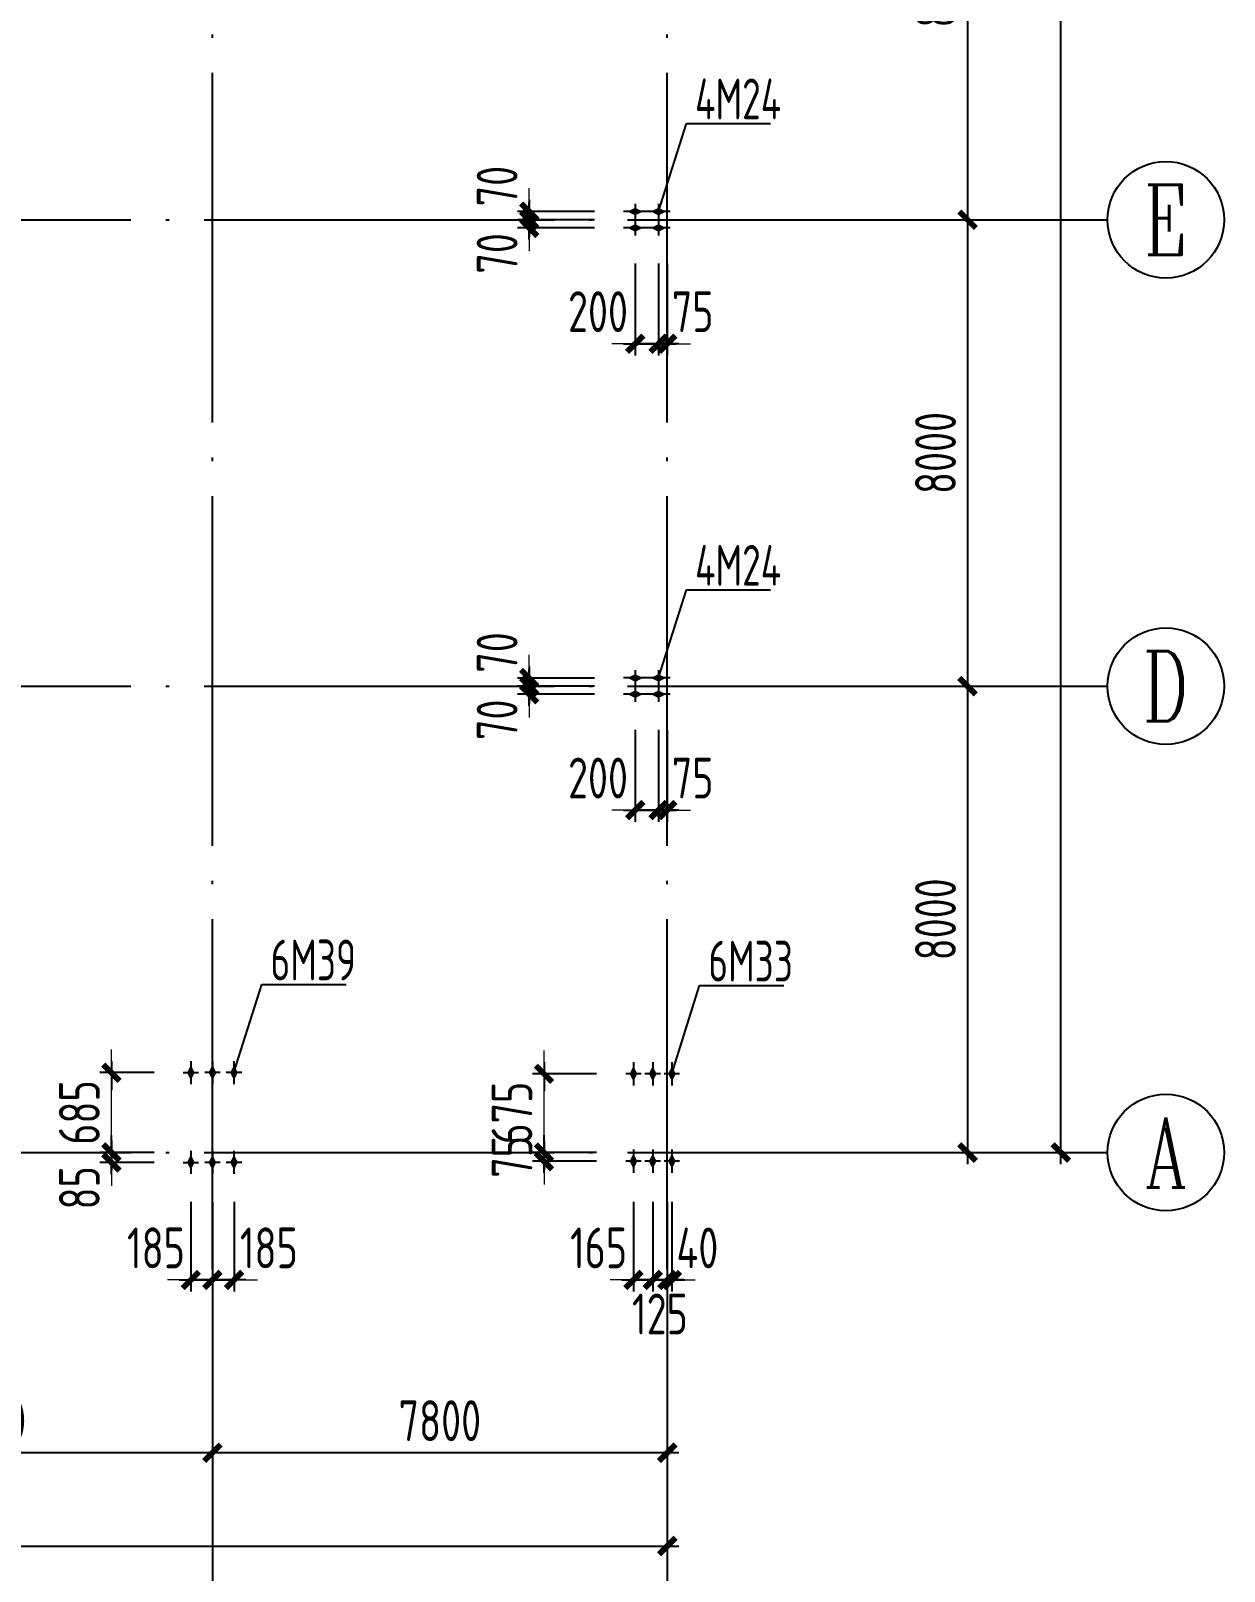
# Model space of a CAD drawing. Extents: x -2746917 to -971774, y -3334247 to -3250358.
# Drawn here: x -2054224 to -2043992, y -3309130 to -3295918 of the extents above; entities that cross this region are included whole.
import ezdxf
from ezdxf.enums import TextEntityAlignment as Align

# ---------------------------------------------------------------- set-up
doc = ezdxf.new("R2010")
doc.units = 0
doc.header["$LTSCALE"] = 1000
doc.header["$MEASUREMENT"] = 0
doc.header["$PDMODE"] = 35
doc.linetypes.add('DOTE', pattern=[2.42, 2, -0.2, 0.02, -0.2])
doc.layers.get('0').update_dxf_attribs({"linetype": 'CONTINUOUS'})
doc.layers.get('Defpoints').update_dxf_attribs({"linetype": 'CONTINUOUS'})
for name, color, linetype in [('AXIS', 253, 'DOTE'), ('COLU', 7, 'CONTINUOUS'), ('DIM', 3, 'CONTINUOUS'), ('NUM', 7, 'CONTINUOUS'), ('TEXT', 7, 'CONTINUOUS'), ('THIN', 7, 'CONTINUOUS')]:
    doc.layers.add(name, color=color, linetype=linetype)
doc.styles.add('TSSD_Axis', font='Complex.shx', dxfattribs={"width": 0.7, "bigfont": 'hztxt.shx'})
doc.styles.add('TSSD_Dimension', font='tssdeng.shx', dxfattribs={"width": 0.75, "bigfont": 'Hztxt.shx'})
doc.styles.add('TSSD_Rein', font='Tssdeng.shx', dxfattribs={"width": 0.75, "bigfont": 'hztxt.shx'})
doc.dimstyles.new('TSSD_100_100', dxfattribs={"dimtxt": 350, "dimasz": 100, "dimexe": 100, "dimexo": 250, "dimgap": 100, "dimtad": 1, "dimdec": 0, "dimzin": 0, "dimdsep": 46, "dimtxsty": 'TSSD_Dimension', "dimblk": '_tsdbk', "dimcen": 0, "dimdle": 100, "dimclrt": 7, "dimadec": 0, "dimazin": 0, "dimtfac": 1, "dimtdec": 0, "dimtix": 1, "dimtmove": 2, "dimatfit": 3, "dimldrblk": '_tsdbk', "dimfxl": 250, "dimtolj": 1, "dimtzin": 0, "dimlwd": 5, "dimarcsym": 0})
doc.dimstyles.new('TSSD_200_100', dxfattribs={"dimtxt": 350, "dimasz": 100, "dimexe": 100, "dimexo": 250, "dimgap": 100, "dimtad": 1, "dimdec": 0, "dimlfac": 2, "dimzin": 0, "dimdsep": 46, "dimtxsty": 'TSSD_Dimension', "dimblk": 'ARCHTICK', "dimcen": 0, "dimdle": 100, "dimclrt": 7, "dimadec": 0, "dimazin": 0, "dimtfac": 1, "dimtdec": 0, "dimtix": 1, "dimtmove": 2, "dimatfit": 3, "dimfxl": 1, "dimtolj": 1, "dimtzin": 0, "dimarcsym": 0})

# ---------------------------------------------------------------- blocks, each defined once
blk = doc.blocks.new('_ArchTick')
at = {"color": 0, "const_width": 0.5}
blk.add_lwpolyline([(-0.71, -0.71), (0.71, 0.71)], dxfattribs=at)
blk = doc.blocks.new('*D1286')
at = {"layer": 'Defpoints', "color": 0, "ltscale": 1.5}
for p in [(-2056567, -3306539), (-2052667, -3306539), (-2056567, -3308114)]:
    blk.add_point(p, dxfattribs=at)
at = {"layer": 'DIM', "color": 0, "lineweight": -2, "ltscale": 1.5}
for p, q in [((-2056567, -3306789), (-2056567, -3308214)), ((-2052667, -3306789), (-2052667, -3308214)), ((-2052567, -3308114), (-2056667, -3308114))]:
    blk.add_line(p, q, dxfattribs=at)
at = {"layer": 'DIM', "color": 0, "lineweight": -2, "ltscale": 1.5, "xscale": 100, "yscale": 100, "zscale": 100, "rotation": 180}
blk.add_blockref('_ArchTick', (-2056567, -3308114), dxfattribs=at)
at = {"layer": 'DIM', "color": 0, "lineweight": -2, "ltscale": 1.5, "xscale": 100, "yscale": 100, "zscale": 100}
blk.add_blockref('_ArchTick', (-2052667, -3308114), dxfattribs=at)
at = {"layer": 'DIM', "color": 7, "ltscale": 1.5, "insert": (-2054617, -3307839), "char_height": 350, "attachment_point": 5, "style": 'TSSD_Dimension'}
blk.add_mtext('\\A1;7800', dxfattribs=at)
blk = doc.blocks.new('*D1303')
at = {"layer": 'Defpoints', "color": 0, "ltscale": 1.5}
for p in [(-2091667, -3306539), (-2048767, -3306539), (-2048767, -3308914)]:
    blk.add_point(p, dxfattribs=at)
at = {"layer": 'DIM', "color": 0, "lineweight": -2, "ltscale": 1.5}
for p, q in [((-2091667, -3306789), (-2091667, -3309014)), ((-2048767, -3306789), (-2048767, -3309014)), ((-2091767, -3308914), (-2048667, -3308914))]:
    blk.add_line(p, q, dxfattribs=at)
at = {"layer": 'DIM', "color": 0, "lineweight": -2, "ltscale": 1.5, "xscale": 100, "yscale": 100, "zscale": 100, "rotation": 180}
blk.add_blockref('_ArchTick', (-2091667, -3308914), dxfattribs=at)
at = {"layer": 'DIM', "color": 0, "lineweight": -2, "ltscale": 1.5, "xscale": 100, "yscale": 100, "zscale": 100}
blk.add_blockref('_ArchTick', (-2048767, -3308914), dxfattribs=at)
at = {"layer": 'DIM', "color": 7, "ltscale": 1.5, "insert": (-2070217, -3308639), "char_height": 350, "attachment_point": 5, "style": 'TSSD_Dimension'}
blk.add_mtext('\\A1;85800', dxfattribs=at)
blk = doc.blocks.new('*D1294')
at = {"layer": 'Defpoints', "color": 0, "ltscale": 1.5}
for p in [(-2047767, -3293539), (-2047767, -3297539), (-2046192, -3297539)]:
    blk.add_point(p, dxfattribs=at)
at = {"layer": 'DIM', "color": 0, "lineweight": -2, "ltscale": 1.5}
for p, q in [((-2046192, -3293439), (-2046192, -3297639)), ((-2047517, -3293539), (-2046092, -3293539)), ((-2047517, -3297539), (-2046092, -3297539))]:
    blk.add_line(p, q, dxfattribs=at)
at = {"layer": 'DIM', "color": 0, "lineweight": -2, "ltscale": 1.5, "xscale": 100, "yscale": 100, "zscale": 100}
for p, rotation in [((-2046192, -3293539), 90), ((-2046192, -3297539), 270)]:
    blk.add_blockref('_ArchTick', p, dxfattribs=dict(at, rotation=rotation))
at = {"layer": 'DIM', "color": 7, "ltscale": 1.5, "insert": (-2046467, -3295539), "char_height": 350, "attachment_point": 5, "rotation": 90, "style": 'TSSD_Dimension'}
blk.add_mtext('\\A1;8000', dxfattribs=at)
blk = doc.blocks.new('*D1295')
at = {"layer": 'Defpoints', "color": 0, "ltscale": 1.5}
for p in [(-2047767, -3297539), (-2047767, -3301539), (-2046192, -3301539)]:
    blk.add_point(p, dxfattribs=at)
at = {"layer": 'DIM', "color": 0, "lineweight": -2, "ltscale": 1.5}
for p, q in [((-2047517, -3297539), (-2046092, -3297539)), ((-2046192, -3297439), (-2046192, -3301639)), ((-2047517, -3301539), (-2046092, -3301539))]:
    blk.add_line(p, q, dxfattribs=at)
at = {"layer": 'DIM', "color": 0, "lineweight": -2, "ltscale": 1.5, "xscale": 100, "yscale": 100, "zscale": 100}
for p, rotation in [((-2046192, -3297539), 90), ((-2046192, -3301539), 270)]:
    blk.add_blockref('_ArchTick', p, dxfattribs=dict(at, rotation=rotation))
at = {"layer": 'DIM', "color": 7, "ltscale": 1.5, "insert": (-2046467, -3299539), "char_height": 350, "attachment_point": 5, "rotation": 90, "style": 'TSSD_Dimension'}
blk.add_mtext('\\A1;8000', dxfattribs=at)
blk = doc.blocks.new('*D1296')
at = {"layer": 'Defpoints', "color": 0, "ltscale": 1.5}
for p in [(-2047767, -3301539), (-2047767, -3305539), (-2046192, -3305539)]:
    blk.add_point(p, dxfattribs=at)
at = {"layer": 'DIM', "color": 0, "lineweight": -2, "ltscale": 1.5}
for p, q in [((-2046192, -3301439), (-2046192, -3305639)), ((-2047517, -3301539), (-2046092, -3301539)), ((-2047517, -3305539), (-2046092, -3305539))]:
    blk.add_line(p, q, dxfattribs=at)
at = {"layer": 'DIM', "color": 0, "lineweight": -2, "ltscale": 1.5, "xscale": 100, "yscale": 100, "zscale": 100}
for p, rotation in [((-2046192, -3301539), 90), ((-2046192, -3305539), 270)]:
    blk.add_blockref('_ArchTick', p, dxfattribs=dict(at, rotation=rotation))
at = {"layer": 'DIM', "color": 7, "ltscale": 1.5, "insert": (-2046467, -3303539), "char_height": 350, "attachment_point": 5, "rotation": 90, "style": 'TSSD_Dimension'}
blk.add_mtext('\\A1;8000', dxfattribs=at)
blk = doc.blocks.new('*D1297')
at = {"layer": 'Defpoints', "color": 0, "ltscale": 1.5}
for p in [(-2047767, -3281539), (-2045392, -3281539), (-2047767, -3305539)]:
    blk.add_point(p, dxfattribs=at)
at = {"layer": 'DIM', "color": 0, "lineweight": -2, "ltscale": 1.5}
for p, q in [((-2045392, -3305639), (-2045392, -3281439)), ((-2047517, -3281539), (-2045292, -3281539)), ((-2047517, -3305539), (-2045292, -3305539))]:
    blk.add_line(p, q, dxfattribs=at)
at = {"layer": 'DIM', "color": 0, "lineweight": -2, "ltscale": 1.5, "xscale": 100, "yscale": 100, "zscale": 100}
for p, rotation in [((-2045392, -3281539), 90), ((-2045392, -3305539), 270)]:
    blk.add_blockref('_ArchTick', p, dxfattribs=dict(at, rotation=rotation))
at = {"layer": 'DIM', "color": 7, "ltscale": 1.5, "insert": (-2045667, -3293539), "char_height": 350, "attachment_point": 5, "rotation": 90, "style": 'TSSD_Dimension'}
blk.add_mtext('\\A1;48000', dxfattribs=at)
blk = doc.blocks.new('*D1298')
at = {"layer": 'Defpoints', "color": 0, "ltscale": 1.5}
for p in [(-2052667, -3306539), (-2048767, -3306539), (-2052667, -3308114)]:
    blk.add_point(p, dxfattribs=at)
at = {"layer": 'DIM', "color": 0, "lineweight": -2, "ltscale": 1.5}
for p, q in [((-2052667, -3306789), (-2052667, -3308214)), ((-2048767, -3306789), (-2048767, -3308214)), ((-2048667, -3308114), (-2052767, -3308114))]:
    blk.add_line(p, q, dxfattribs=at)
at = {"layer": 'DIM', "color": 0, "lineweight": -2, "ltscale": 1.5, "xscale": 100, "yscale": 100, "zscale": 100, "rotation": 180}
blk.add_blockref('_ArchTick', (-2052667, -3308114), dxfattribs=at)
at = {"layer": 'DIM', "color": 0, "lineweight": -2, "ltscale": 1.5, "xscale": 100, "yscale": 100, "zscale": 100}
blk.add_blockref('_ArchTick', (-2048767, -3308114), dxfattribs=at)
at = {"layer": 'DIM', "color": 7, "ltscale": 1.5, "insert": (-2050717, -3307839), "char_height": 350, "attachment_point": 5, "style": 'TSSD_Dimension'}
blk.add_mtext('\\A1;7800', dxfattribs=at)
blk = doc.blocks.new('_tsdbk')
blk.add_line((-1, 0), (1.5, 0))
at = {"const_width": 0.5}
blk.add_lwpolyline([(-0.7, -0.7), (0.7, 0.7)], dxfattribs=at)
blk = doc.blocks.new('*D1443')
at = {"layer": 'Defpoints', "color": 0, "ltscale": 1.5}
for p in [(-2048842, -3301664), (-2048767, -3301664), (-2048842, -3302602)]:
    blk.add_point(p, dxfattribs=at)
at = {"layer": 'DIM', "color": 0, "lineweight": -2, "ltscale": 1.5}
for p, q in [((-2048842, -3301914), (-2048842, -3302702)), ((-2048767, -3301914), (-2048767, -3302702))]:
    blk.add_line(p, q, dxfattribs=at)
at = {"layer": 'DIM', "color": 0, "lineweight": 5, "ltscale": 1.5}
for p, q in [((-2048942, -3302602), (-2049042, -3302602)), ((-2048767, -3302602), (-2048842, -3302602)), ((-2048667, -3302602), (-2048567, -3302602))]:
    blk.add_line(p, q, dxfattribs=at)
at = {"layer": 'DIM', "color": 0, "lineweight": 5, "ltscale": 1.5, "xscale": 100, "yscale": 100, "zscale": 100}
blk.add_blockref('_tsdbk', (-2048842, -3302602), dxfattribs=at)
at = {"layer": 'DIM', "color": 0, "lineweight": 5, "ltscale": 1.5, "xscale": 100, "yscale": 100, "zscale": 100, "rotation": 180}
blk.add_blockref('_tsdbk', (-2048767, -3302602), dxfattribs=at)
at = {"layer": 'DIM', "color": 7, "ltscale": 1.5, "insert": (-2048549, -3302327), "char_height": 350, "attachment_point": 5, "style": 'TSSD_Dimension'}
blk.add_mtext('\\A1;75', dxfattribs=at)
blk = doc.blocks.new('*D1444')
at = {"layer": 'Defpoints', "color": 0, "ltscale": 1.5}
for p in [(-2049042, -3301664), (-2048842, -3301664), (-2049042, -3302602)]:
    blk.add_point(p, dxfattribs=at)
at = {"layer": 'DIM', "color": 0, "lineweight": -2, "ltscale": 1.5}
for p, q in [((-2049042, -3301914), (-2049042, -3302702)), ((-2048842, -3301914), (-2048842, -3302702))]:
    blk.add_line(p, q, dxfattribs=at)
at = {"layer": 'DIM', "color": 0, "lineweight": 5, "ltscale": 1.5}
for p, q in [((-2049142, -3302602), (-2049242, -3302602)), ((-2048842, -3302602), (-2049042, -3302602)), ((-2048742, -3302602), (-2048642, -3302602))]:
    blk.add_line(p, q, dxfattribs=at)
at = {"layer": 'DIM', "color": 0, "lineweight": 5, "ltscale": 1.5, "xscale": 100, "yscale": 100, "zscale": 100}
blk.add_blockref('_tsdbk', (-2049042, -3302602), dxfattribs=at)
at = {"layer": 'DIM', "color": 0, "lineweight": 5, "ltscale": 1.5, "xscale": 100, "yscale": 100, "zscale": 100, "rotation": 180}
blk.add_blockref('_tsdbk', (-2048842, -3302602), dxfattribs=at)
at = {"layer": 'DIM', "color": 7, "ltscale": 1.5, "insert": (-2049361, -3302327), "char_height": 350, "attachment_point": 5, "style": 'TSSD_Dimension'}
blk.add_mtext('\\A1;200', dxfattribs=at)
blk = doc.blocks.new('A$C21E01B0F')
at = {"layer": 'THIN'}
for p, q in [((18, 241), (18, -299)), ((-162, -29), (198, -29))]:
    blk.add_line(p, q, dxfattribs=at)
blk.add_solid([(18, 151), (108, -29), (-72, -29), (18, -209)], dxfattribs=at)
blk = doc.blocks.new('*D1445')
at = {"layer": 'Defpoints', "color": 0, "ltscale": 1.5}
for p in [(-2048767, -3305713), (-2048727, -3305713), (-2048767, -3306632)]:
    blk.add_point(p, dxfattribs=at)
at = {"layer": 'DIM', "color": 0, "lineweight": -2, "ltscale": 1.5}
for p, q in [((-2048767, -3305963), (-2048767, -3306732)), ((-2048727, -3305963), (-2048727, -3306732))]:
    blk.add_line(p, q, dxfattribs=at)
at = {"layer": 'DIM', "color": 0, "lineweight": 5, "ltscale": 1.5}
for p, q in [((-2048867, -3306632), (-2048967, -3306632)), ((-2048727, -3306632), (-2048767, -3306632)), ((-2048627, -3306632), (-2048527, -3306632))]:
    blk.add_line(p, q, dxfattribs=at)
at = {"layer": 'DIM', "color": 0, "lineweight": 5, "ltscale": 1.5, "xscale": 100, "yscale": 100, "zscale": 100, "rotation": 180}
blk.add_blockref('_tsdbk', (-2048727, -3306632), dxfattribs=at)
at = {"layer": 'DIM', "color": 0, "lineweight": 5, "ltscale": 1.5, "xscale": 100, "yscale": 100, "zscale": 100}
blk.add_blockref('_tsdbk', (-2048767, -3306632), dxfattribs=at)
at = {"layer": 'DIM', "color": 7, "ltscale": 1.5, "insert": (-2048509, -3306357), "char_height": 350, "attachment_point": 5, "style": 'TSSD_Dimension'}
blk.add_mtext('\\A1;40', dxfattribs=at)
blk = doc.blocks.new('*D1446')
at = {"layer": 'Defpoints', "color": 0, "ltscale": 1.5}
for p in [(-2048892, -3305713), (-2048767, -3305713), (-2048892, -3306632)]:
    blk.add_point(p, dxfattribs=at)
at = {"layer": 'DIM', "color": 0, "lineweight": -2, "ltscale": 1.5}
for p, q in [((-2048892, -3305963), (-2048892, -3306732)), ((-2048767, -3305963), (-2048767, -3306732))]:
    blk.add_line(p, q, dxfattribs=at)
at = {"layer": 'DIM', "color": 0, "lineweight": 5, "ltscale": 1.5}
for p, q in [((-2048992, -3306632), (-2049092, -3306632)), ((-2048767, -3306632), (-2048892, -3306632)), ((-2048667, -3306632), (-2048567, -3306632))]:
    blk.add_line(p, q, dxfattribs=at)
at = {"layer": 'DIM', "color": 0, "lineweight": 5, "ltscale": 1.5, "xscale": 100, "yscale": 100, "zscale": 100}
blk.add_blockref('_tsdbk', (-2048892, -3306632), dxfattribs=at)
at = {"layer": 'DIM', "color": 0, "lineweight": 5, "ltscale": 1.5, "xscale": 100, "yscale": 100, "zscale": 100, "rotation": 180}
blk.add_blockref('_tsdbk', (-2048767, -3306632), dxfattribs=at)
at = {"layer": 'DIM', "color": 7, "ltscale": 1.5, "insert": (-2048830, -3306924), "char_height": 350, "attachment_point": 5, "style": 'TSSD_Dimension'}
blk.add_mtext('\\A1;125', dxfattribs=at)
blk = doc.blocks.new('*D1447')
at = {"layer": 'Defpoints', "color": 0, "ltscale": 1.5}
for p in [(-2049057, -3305713), (-2048892, -3305713), (-2049057, -3306632)]:
    blk.add_point(p, dxfattribs=at)
at = {"layer": 'DIM', "color": 0, "lineweight": -2, "ltscale": 1.5}
for p, q in [((-2049057, -3305963), (-2049057, -3306732)), ((-2048892, -3305963), (-2048892, -3306732))]:
    blk.add_line(p, q, dxfattribs=at)
at = {"layer": 'DIM', "color": 0, "lineweight": 5, "ltscale": 1.5}
for p, q in [((-2049157, -3306632), (-2049257, -3306632)), ((-2048892, -3306632), (-2049057, -3306632)), ((-2048792, -3306632), (-2048692, -3306632))]:
    blk.add_line(p, q, dxfattribs=at)
at = {"layer": 'DIM', "color": 0, "lineweight": 5, "ltscale": 1.5, "xscale": 100, "yscale": 100, "zscale": 100}
blk.add_blockref('_tsdbk', (-2049057, -3306632), dxfattribs=at)
at = {"layer": 'DIM', "color": 0, "lineweight": 5, "ltscale": 1.5, "xscale": 100, "yscale": 100, "zscale": 100, "rotation": 180}
blk.add_blockref('_tsdbk', (-2048892, -3306632), dxfattribs=at)
at = {"layer": 'DIM', "color": 7, "ltscale": 1.5, "insert": (-2049356, -3306357), "char_height": 350, "attachment_point": 5, "style": 'TSSD_Dimension'}
blk.add_mtext('\\A1;165', dxfattribs=at)
blk = doc.blocks.new('*D1559')
at = {"layer": 'Defpoints', "color": 0, "ltscale": 1.5}
for p in [(-2052852, -3305713), (-2052667, -3305713), (-2052667, -3306632)]:
    blk.add_point(p, dxfattribs=at)
at = {"layer": 'DIM', "color": 0, "lineweight": -2, "ltscale": 1.5}
for p, q in [((-2052852, -3305963), (-2052852, -3306732)), ((-2052667, -3305963), (-2052667, -3306732))]:
    blk.add_line(p, q, dxfattribs=at)
at = {"layer": 'DIM', "color": 0, "lineweight": 5, "ltscale": 1.5}
for p, q in [((-2052952, -3306632), (-2053052, -3306632)), ((-2052852, -3306632), (-2052667, -3306632)), ((-2052567, -3306632), (-2052467, -3306632))]:
    blk.add_line(p, q, dxfattribs=at)
at = {"layer": 'DIM', "color": 0, "lineweight": 5, "ltscale": 1.5, "xscale": 100, "yscale": 100, "zscale": 100}
blk.add_blockref('_tsdbk', (-2052852, -3306632), dxfattribs=at)
at = {"layer": 'DIM', "color": 0, "lineweight": 5, "ltscale": 1.5, "xscale": 100, "yscale": 100, "zscale": 100, "rotation": 180}
blk.add_blockref('_tsdbk', (-2052667, -3306632), dxfattribs=at)
at = {"layer": 'DIM', "color": 7, "ltscale": 1.5, "insert": (-2053151, -3306357), "char_height": 350, "attachment_point": 5, "style": 'TSSD_Dimension'}
blk.add_mtext('\\A1;185', dxfattribs=at)
blk = doc.blocks.new('*D1560')
at = {"layer": 'Defpoints', "color": 0, "ltscale": 1.5}
for p in [(-2052667, -3305713), (-2052482, -3305713), (-2052482, -3306632)]:
    blk.add_point(p, dxfattribs=at)
at = {"layer": 'DIM', "color": 0, "lineweight": -2, "ltscale": 1.5}
for p, q in [((-2052667, -3305963), (-2052667, -3306732)), ((-2052482, -3305963), (-2052482, -3306732))]:
    blk.add_line(p, q, dxfattribs=at)
at = {"layer": 'DIM', "color": 0, "lineweight": 5, "ltscale": 1.5}
for p, q in [((-2052767, -3306632), (-2052867, -3306632)), ((-2052667, -3306632), (-2052482, -3306632)), ((-2052382, -3306632), (-2052282, -3306632))]:
    blk.add_line(p, q, dxfattribs=at)
at = {"layer": 'DIM', "color": 0, "lineweight": 5, "ltscale": 1.5, "xscale": 100, "yscale": 100, "zscale": 100}
blk.add_blockref('_tsdbk', (-2052667, -3306632), dxfattribs=at)
at = {"layer": 'DIM', "color": 0, "lineweight": 5, "ltscale": 1.5, "xscale": 100, "yscale": 100, "zscale": 100, "rotation": 180}
blk.add_blockref('_tsdbk', (-2052482, -3306632), dxfattribs=at)
at = {"layer": 'DIM', "color": 7, "ltscale": 1.5, "insert": (-2052183, -3306357), "char_height": 350, "attachment_point": 5, "style": 'TSSD_Dimension'}
blk.add_mtext('\\A1;185', dxfattribs=at)
blk = doc.blocks.new('*D1561')
at = {"layer": 'Defpoints', "color": 0, "ltscale": 1.5}
for p in [(-2053533, -3305539), (-2052918, -3305539), (-2052918, -3305624)]:
    blk.add_point(p, dxfattribs=at)
at = {"layer": 'DIM', "color": 0, "lineweight": 5, "ltscale": 1.5}
for p, q in [((-2053533, -3305439), (-2053533, -3305339)), ((-2053533, -3305624), (-2053533, -3305539)), ((-2053533, -3305724), (-2053533, -3305824))]:
    blk.add_line(p, q, dxfattribs=at)
at = {"layer": 'DIM', "color": 0, "lineweight": -2, "ltscale": 1.5}
for p, q in [((-2053168, -3305539), (-2053633, -3305539)), ((-2053168, -3305624), (-2053633, -3305624))]:
    blk.add_line(p, q, dxfattribs=at)
at = {"layer": 'DIM', "color": 0, "lineweight": 5, "ltscale": 1.5, "xscale": 100, "yscale": 100, "zscale": 100}
for p, rotation in [((-2053533, -3305539), 270), ((-2053533, -3305624), 90)]:
    blk.add_blockref('_tsdbk', p, dxfattribs=dict(at, rotation=rotation))
at = {"layer": 'DIM', "color": 7, "ltscale": 1.5, "insert": (-2053808, -3305842), "char_height": 350, "attachment_point": 5, "rotation": 90, "style": 'TSSD_Dimension'}
blk.add_mtext('\\A1;85', dxfattribs=at)
blk = doc.blocks.new('*D1562')
at = {"layer": 'Defpoints', "color": 0, "ltscale": 1.5}
for p in [(-2053533, -3304854), (-2052918, -3304854), (-2052918, -3305539)]:
    blk.add_point(p, dxfattribs=at)
at = {"layer": 'DIM', "color": 0, "lineweight": 5, "ltscale": 1.5}
for p, q in [((-2053533, -3304754), (-2053533, -3304654)), ((-2053533, -3305539), (-2053533, -3304854)), ((-2053533, -3305639), (-2053533, -3305739))]:
    blk.add_line(p, q, dxfattribs=at)
at = {"layer": 'DIM', "color": 0, "lineweight": -2, "ltscale": 1.5}
for p, q in [((-2053168, -3304854), (-2053633, -3304854)), ((-2053168, -3305539), (-2053633, -3305539))]:
    blk.add_line(p, q, dxfattribs=at)
at = {"layer": 'DIM', "color": 0, "lineweight": 5, "ltscale": 1.5, "xscale": 100, "yscale": 100, "zscale": 100}
for p, rotation in [((-2053533, -3304854), 270), ((-2053533, -3305539), 90)]:
    blk.add_blockref('_tsdbk', p, dxfattribs=dict(at, rotation=rotation))
at = {"layer": 'DIM', "color": 7, "ltscale": 1.5, "insert": (-2053808, -3305196), "char_height": 350, "attachment_point": 5, "rotation": 90, "style": 'TSSD_Dimension'}
blk.add_mtext('\\A1;685', dxfattribs=at)
blk = doc.blocks.new('*D1570')
at = {"layer": 'Defpoints', "color": 0, "ltscale": 1.5}
for p in [(-2049824, -3305539), (-2049123, -3305539), (-2049123, -3305614)]:
    blk.add_point(p, dxfattribs=at)
at = {"layer": 'DIM', "color": 0, "lineweight": 5, "ltscale": 1.5}
for p, q in [((-2049824, -3305439), (-2049824, -3305339)), ((-2049824, -3305614), (-2049824, -3305539)), ((-2049824, -3305714), (-2049824, -3305814))]:
    blk.add_line(p, q, dxfattribs=at)
at = {"layer": 'DIM', "color": 0, "lineweight": -2, "ltscale": 1.5}
for p, q in [((-2049373, -3305539), (-2049924, -3305539)), ((-2049373, -3305614), (-2049924, -3305614))]:
    blk.add_line(p, q, dxfattribs=at)
at = {"layer": 'DIM', "color": 0, "lineweight": 5, "ltscale": 1.5, "xscale": 100, "yscale": 100, "zscale": 100}
for p, rotation in [((-2049824, -3305539), 270), ((-2049824, -3305614), 90)]:
    blk.add_blockref('_tsdbk', p, dxfattribs=dict(at, rotation=rotation))
at = {"layer": 'DIM', "color": 7, "ltscale": 1.5, "insert": (-2050099, -3305576), "char_height": 350, "attachment_point": 5, "rotation": 90, "style": 'TSSD_Dimension'}
blk.add_mtext('\\A1;75', dxfattribs=at)
blk = doc.blocks.new('*D1571')
at = {"layer": 'Defpoints', "color": 0, "ltscale": 1.5}
for p in [(-2049824, -3304864), (-2049123, -3304864), (-2049123, -3305539)]:
    blk.add_point(p, dxfattribs=at)
at = {"layer": 'DIM', "color": 0, "lineweight": 5, "ltscale": 1.5}
for p, q in [((-2049824, -3304764), (-2049824, -3304664)), ((-2049824, -3305539), (-2049824, -3304864)), ((-2049824, -3305639), (-2049824, -3305739))]:
    blk.add_line(p, q, dxfattribs=at)
at = {"layer": 'DIM', "color": 0, "lineweight": -2, "ltscale": 1.5}
for p, q in [((-2049373, -3304864), (-2049924, -3304864)), ((-2049373, -3305539), (-2049924, -3305539))]:
    blk.add_line(p, q, dxfattribs=at)
at = {"layer": 'DIM', "color": 0, "lineweight": 5, "ltscale": 1.5, "xscale": 100, "yscale": 100, "zscale": 100}
for p, rotation in [((-2049824, -3304864), 270), ((-2049824, -3305539), 90)]:
    blk.add_blockref('_tsdbk', p, dxfattribs=dict(at, rotation=rotation))
at = {"layer": 'DIM', "color": 7, "ltscale": 1.5, "insert": (-2050099, -3305201), "char_height": 350, "attachment_point": 5, "rotation": 90, "style": 'TSSD_Dimension'}
blk.add_mtext('\\A1;675', dxfattribs=at)
blk = doc.blocks.new('*D1572')
at = {"layer": 'Defpoints', "color": 0, "ltscale": 1.5}
for p in [(-2049951, -3301539), (-2049141, -3301539), (-2049141, -3301609)]:
    blk.add_point(p, dxfattribs=at)
at = {"layer": 'DIM', "color": 0, "lineweight": 5, "ltscale": 1.5}
for p, q in [((-2049951, -3301439), (-2049951, -3301339)), ((-2049951, -3301609), (-2049951, -3301539)), ((-2049951, -3301709), (-2049951, -3301809))]:
    blk.add_line(p, q, dxfattribs=at)
at = {"layer": 'DIM', "color": 0, "lineweight": -2, "ltscale": 1.5}
for p, q in [((-2049391, -3301539), (-2050051, -3301539)), ((-2049391, -3301609), (-2050051, -3301609))]:
    blk.add_line(p, q, dxfattribs=at)
at = {"layer": 'DIM', "color": 0, "lineweight": 5, "ltscale": 1.5, "xscale": 100, "yscale": 100, "zscale": 100}
for p, rotation in [((-2049951, -3301539), 270), ((-2049951, -3301609), 90)]:
    blk.add_blockref('_tsdbk', p, dxfattribs=dict(at, rotation=rotation))
at = {"layer": 'DIM', "color": 7, "ltscale": 1.5, "insert": (-2050226, -3301827), "char_height": 350, "attachment_point": 5, "rotation": 90, "style": 'TSSD_Dimension'}
blk.add_mtext('\\A1;70', dxfattribs=at)
blk = doc.blocks.new('*D1573')
at = {"layer": 'Defpoints', "color": 0, "ltscale": 1.5}
for p in [(-2049951, -3301469), (-2049141, -3301469), (-2049141, -3301539)]:
    blk.add_point(p, dxfattribs=at)
at = {"layer": 'DIM', "color": 0, "lineweight": 5, "ltscale": 1.5}
for p, q in [((-2049951, -3301369), (-2049951, -3301269)), ((-2049951, -3301539), (-2049951, -3301469)), ((-2049951, -3301639), (-2049951, -3301739))]:
    blk.add_line(p, q, dxfattribs=at)
at = {"layer": 'DIM', "color": 0, "lineweight": -2, "ltscale": 1.5}
for p, q in [((-2049391, -3301469), (-2050051, -3301469)), ((-2049391, -3301539), (-2050051, -3301539))]:
    blk.add_line(p, q, dxfattribs=at)
at = {"layer": 'DIM', "color": 0, "lineweight": 5, "ltscale": 1.5, "xscale": 100, "yscale": 100, "zscale": 100}
for p, rotation in [((-2049951, -3301469), 270), ((-2049951, -3301539), 90)]:
    blk.add_blockref('_tsdbk', p, dxfattribs=dict(at, rotation=rotation))
at = {"layer": 'DIM', "color": 7, "ltscale": 1.5, "insert": (-2050226, -3301250), "char_height": 350, "attachment_point": 5, "rotation": 90, "style": 'TSSD_Dimension'}
blk.add_mtext('\\A1;70', dxfattribs=at)
blk = doc.blocks.new('*D1576')
at = {"layer": 'Defpoints', "color": 0, "ltscale": 1.5}
for p in [(-2048842, -3297664), (-2048767, -3297664), (-2048842, -3298602)]:
    blk.add_point(p, dxfattribs=at)
at = {"layer": 'DIM', "color": 0, "lineweight": -2, "ltscale": 1.5}
for p, q in [((-2048842, -3297914), (-2048842, -3298702)), ((-2048767, -3297914), (-2048767, -3298702))]:
    blk.add_line(p, q, dxfattribs=at)
at = {"layer": 'DIM', "color": 0, "lineweight": 5, "ltscale": 1.5}
for p, q in [((-2048942, -3298602), (-2049042, -3298602)), ((-2048767, -3298602), (-2048842, -3298602)), ((-2048667, -3298602), (-2048567, -3298602))]:
    blk.add_line(p, q, dxfattribs=at)
at = {"layer": 'DIM', "color": 0, "lineweight": 5, "ltscale": 1.5, "xscale": 100, "yscale": 100, "zscale": 100}
blk.add_blockref('_tsdbk', (-2048842, -3298602), dxfattribs=at)
at = {"layer": 'DIM', "color": 0, "lineweight": 5, "ltscale": 1.5, "xscale": 100, "yscale": 100, "zscale": 100, "rotation": 180}
blk.add_blockref('_tsdbk', (-2048767, -3298602), dxfattribs=at)
at = {"layer": 'DIM', "color": 7, "ltscale": 1.5, "insert": (-2048549, -3298327), "char_height": 350, "attachment_point": 5, "style": 'TSSD_Dimension'}
blk.add_mtext('\\A1;75', dxfattribs=at)
blk = doc.blocks.new('*D1577')
at = {"layer": 'Defpoints', "color": 0, "ltscale": 1.5}
for p in [(-2049042, -3297664), (-2048842, -3297664), (-2049042, -3298602)]:
    blk.add_point(p, dxfattribs=at)
at = {"layer": 'DIM', "color": 0, "lineweight": -2, "ltscale": 1.5}
for p, q in [((-2049042, -3297914), (-2049042, -3298702)), ((-2048842, -3297914), (-2048842, -3298702))]:
    blk.add_line(p, q, dxfattribs=at)
at = {"layer": 'DIM', "color": 0, "lineweight": 5, "ltscale": 1.5}
for p, q in [((-2049142, -3298602), (-2049242, -3298602)), ((-2048842, -3298602), (-2049042, -3298602)), ((-2048742, -3298602), (-2048642, -3298602))]:
    blk.add_line(p, q, dxfattribs=at)
at = {"layer": 'DIM', "color": 0, "lineweight": 5, "ltscale": 1.5, "xscale": 100, "yscale": 100, "zscale": 100}
blk.add_blockref('_tsdbk', (-2049042, -3298602), dxfattribs=at)
at = {"layer": 'DIM', "color": 0, "lineweight": 5, "ltscale": 1.5, "xscale": 100, "yscale": 100, "zscale": 100, "rotation": 180}
blk.add_blockref('_tsdbk', (-2048842, -3298602), dxfattribs=at)
at = {"layer": 'DIM', "color": 7, "ltscale": 1.5, "insert": (-2049361, -3298327), "char_height": 350, "attachment_point": 5, "style": 'TSSD_Dimension'}
blk.add_mtext('\\A1;200', dxfattribs=at)
blk = doc.blocks.new('*D1574')
at = {"layer": 'Defpoints', "color": 0, "ltscale": 1.5}
for p in [(-2049951, -3297539), (-2049141, -3297539), (-2049141, -3297609)]:
    blk.add_point(p, dxfattribs=at)
at = {"layer": 'DIM', "color": 0, "lineweight": 5, "ltscale": 1.5}
for p, q in [((-2049951, -3297439), (-2049951, -3297339)), ((-2049951, -3297609), (-2049951, -3297539)), ((-2049951, -3297709), (-2049951, -3297809))]:
    blk.add_line(p, q, dxfattribs=at)
at = {"layer": 'DIM', "color": 0, "lineweight": -2, "ltscale": 1.5}
for p, q in [((-2049391, -3297539), (-2050051, -3297539)), ((-2049391, -3297609), (-2050051, -3297609))]:
    blk.add_line(p, q, dxfattribs=at)
at = {"layer": 'DIM', "color": 0, "lineweight": 5, "ltscale": 1.5, "xscale": 100, "yscale": 100, "zscale": 100}
for p, rotation in [((-2049951, -3297539), 270), ((-2049951, -3297609), 90)]:
    blk.add_blockref('_tsdbk', p, dxfattribs=dict(at, rotation=rotation))
at = {"layer": 'DIM', "color": 7, "ltscale": 1.5, "insert": (-2050226, -3297827), "char_height": 350, "attachment_point": 5, "rotation": 90, "style": 'TSSD_Dimension'}
blk.add_mtext('\\A1;70', dxfattribs=at)
blk = doc.blocks.new('*D1575')
at = {"layer": 'Defpoints', "color": 0, "ltscale": 1.5}
for p in [(-2049951, -3297469), (-2049141, -3297469), (-2049141, -3297539)]:
    blk.add_point(p, dxfattribs=at)
at = {"layer": 'DIM', "color": 0, "lineweight": 5, "ltscale": 1.5}
for p, q in [((-2049951, -3297369), (-2049951, -3297269)), ((-2049951, -3297539), (-2049951, -3297469)), ((-2049951, -3297639), (-2049951, -3297739))]:
    blk.add_line(p, q, dxfattribs=at)
at = {"layer": 'DIM', "color": 0, "lineweight": -2, "ltscale": 1.5}
for p, q in [((-2049391, -3297469), (-2050051, -3297469)), ((-2049391, -3297539), (-2050051, -3297539))]:
    blk.add_line(p, q, dxfattribs=at)
at = {"layer": 'DIM', "color": 0, "lineweight": 5, "ltscale": 1.5, "xscale": 100, "yscale": 100, "zscale": 100}
for p, rotation in [((-2049951, -3297469), 270), ((-2049951, -3297539), 90)]:
    blk.add_blockref('_tsdbk', p, dxfattribs=dict(at, rotation=rotation))
at = {"layer": 'DIM', "color": 7, "ltscale": 1.5, "insert": (-2050226, -3297250), "char_height": 350, "attachment_point": 5, "rotation": 90, "style": 'TSSD_Dimension'}
blk.add_mtext('\\A1;70', dxfattribs=at)
blk = doc.blocks.new('ts_axno')
at = {"color": 0, "linetype": 'ByBlock', "lineweight": -2}
blk.add_circle((0, 0), 0.5, dxfattribs=at)
at = {"color": 0, "linetype": 'ByBlock', "lineweight": -2, "style": 'TSSD_Axis', "width": 0.7}
blk.add_attdef('A', text='', height=0.6, dxfattribs=at).set_placement((0, 0), align=Align.MIDDLE_CENTER)

msp = doc.modelspace()

# ---------------------------------------------------------------- linework, layer by layer
at = {"layer": 'AXIS', "ltscale": 1.5}
for p, q in [((-2052667.09, -3306538.58), (-2052667.09, -3280538.58)), ((-2048767.09, -3306538.58), (-2048767.09, -3280538.58)), ((-2092667.09, -3297538.58), (-2047767.09, -3297538.58)), ((-2092667.09, -3301538.58), (-2047767.09, -3301538.58)), ((-2092667.09, -3305538.58), (-2047767.09, -3305538.58))]:
    msp.add_line(p, q, dxfattribs=at)
at = {"layer": 'NUM'}
for p, q in [((-2048842.09, -3297468.58, 4.8), (-2048603.27, -3296712.43, 4.8)), ((-2048603.27, -3296712.43, 4.8), (-2047881.51, -3296712.43, 4.8)), ((-2048842.09, -3301468.58, 4.8), (-2048603.27, -3300712.43, 4.8)), ((-2048603.27, -3300712.43, 4.8), (-2047881.51, -3300712.43, 4.8)), ((-2052482.09, -3304853.58), (-2052243.27, -3304097.43)), ((-2052243.27, -3304097.43), (-2051521.51, -3304097.43)), ((-2048728.24, -3304863.58), (-2048489.42, -3304107.43)), ((-2048489.42, -3304107.43), (-2047767.66, -3304107.43))]:
    msp.add_line(p, q, dxfattribs=at)
at = {"layer": 'NUM', "ltscale": 1.5}
for p, q in [((-2047767.09, -3297538.58), (-2044992.09, -3297538.58)), ((-2047767.09, -3301538.58), (-2044992.09, -3301538.58)), ((-2047767.09, -3305538.58), (-2044992.09, -3305538.58)), ((-2052667.09, -3306538.58), (-2052667.09, -3309313.58)), ((-2048767.09, -3306538.58), (-2048767.09, -3309313.58))]:
    msp.add_line(p, q, dxfattribs=at)

# ---------------------------------------------------------------- block references
at = {"layer": 'COLU', "lineweight": 5, "xscale": 0.3675000006332994, "yscale": 0.3675000006332994, "zscale": 0.3674999999999997, "rotation": 270}
for p in [(-2049031.44, -3297462.01, 4.8), (-2048831.44, -3297462.01, 4.8), (-2049031.44, -3297602.01, 4.8), (-2048831.44, -3297602.01, 4.8), (-2049031.44, -3301462.01, 4.8), (-2048831.44, -3301462.01, 4.8), (-2049031.44, -3301602.01, 4.8), (-2048831.44, -3301602.01, 4.8)]:
    msp.add_blockref('A$C21E01B0F', p, dxfattribs=at)
at = {"layer": 'COLU', "lineweight": 5, "yscale": 0.3675000006332994, "zscale": 0.3674999999999999}
for p, xscale in [((-2052858.66, -3304842.94), 0.3675000001676381), ((-2052660.51, -3304842.94), -0.3675000001676381), ((-2052475.51, -3304842.94), -0.3675000001676381), ((-2049050.51, -3304852.94), -0.3675000001676381), ((-2048885.51, -3304852.94), -0.3675000001676381), ((-2048720.51, -3304852.94), -0.3675000001676381), ((-2052858.66, -3305612.94), 0.3675000001676381), ((-2052660.51, -3305612.94), -0.3675000001676381), ((-2052475.51, -3305612.94), -0.3675000001676381), ((-2049050.51, -3305602.94), -0.3675000001676381), ((-2048885.51, -3305602.94), -0.3675000001676381), ((-2048720.51, -3305602.94), -0.3675000001676381)]:
    msp.add_blockref('A$C21E01B0F', p, dxfattribs=dict(at, xscale=xscale))
at = {"layer": 'NUM'}
ref = msp.add_blockref('ts_axno', (-2044492.09, -3297538.58), dxfattribs=dict(at, xscale=1000, yscale=1000, zscale=1000))
ref.add_attrib('C', 'E', dxfattribs={"height": 600, "style": 'TSSD_Axis', "width": 0.7}).set_placement((-2044492.09, -3297538.58), align=Align.MIDDLE_CENTER)
ref = msp.add_blockref('ts_axno', (-2044492.09, -3301538.58), dxfattribs=dict(at, xscale=1000, yscale=1000, zscale=1000))
ref.add_attrib('B', 'D', dxfattribs={"height": 600, "style": 'TSSD_Axis', "width": 0.7}).set_placement((-2044492.09, -3301538.58), align=Align.MIDDLE_CENTER)
ref = msp.add_blockref('ts_axno', (-2044492.09, -3305538.58), dxfattribs=dict(at, xscale=1000, yscale=1000, zscale=1000))
ref.add_attrib('A', 'A', dxfattribs={"height": 600, "style": 'TSSD_Axis', "width": 0.7}).set_placement((-2044492.09, -3305538.58), align=Align.MIDDLE_CENTER)

# ---------------------------------------------------------------- texts
at = {"layer": 'TEXT', "lineweight": 5, "style": 'TSSD_Rein', "width": 0.7}
for s, p in [('4M24', (-2048529.09, -3296677.42, 4.8)), ('4M24', (-2048529.09, -3300677.42, 4.8)), ('6M39', (-2052169.09, -3304062.42)), ('6M33', (-2048415.24, -3304072.42))]:
    msp.add_text(s, height=350, dxfattribs=at).set_placement(p)

# ---------------------------------------------------------------- dimensions: what is measured, and where the dimension line sits
at = {"layer": 'DIM', "ltscale": 1.5}
for base, p1, p2, angle, dimstyle, picture, middle in [((-2045392.09, -3281538.58), (-2047767.09, -3305538.58), (-2047767.09, -3281538.58), 270, 'TSSD_200_100', '*D1297', (-2045667.09, -3293538.58)), ((-2046192.09, -3297538.58), (-2047767.09, -3293538.58), (-2047767.09, -3297538.58), 270, 'TSSD_200_100', '*D1294', (-2046467.09, -3295538.58)), ((-2046192.09, -3301538.58), (-2047767.09, -3297538.58), (-2047767.09, -3301538.58), 270, 'TSSD_200_100', '*D1295', (-2046467.09, -3299538.58)), ((-2046192.09, -3305538.58), (-2047767.09, -3301538.58), (-2047767.09, -3305538.58), 270, 'TSSD_200_100', '*D1296', (-2046467.09, -3303538.58)), ((-2053533.35, -3304853.58), (-2052918.24, -3305538.58), (-2052918.24, -3304853.58), 90, 'TSSD_100_100', '*D1562', (-2053808.35, -3305196.08)), ((-2049824.18, -3304863.58), (-2049123.24, -3305538.58), (-2049123.24, -3304863.58), 90, 'TSSD_100_100', '*D1571', (-2050099.18, -3305201.08)), ((-2049824.18, -3305538.58), (-2049123.24, -3305613.58), (-2049123.24, -3305538.58), 90, 'TSSD_100_100', '*D1570', (-2050099.18, -3305576.08)), ((-2048767.09, -3308913.58), (-2091667.09, -3306538.58), (-2048767.09, -3306538.58), 180, 'TSSD_200_100', '*D1303', (-2070217.09, -3308638.58)), ((-2056567.09, -3308113.58), (-2052667.09, -3306538.58), (-2056567.09, -3306538.58), 180, 'TSSD_200_100', '*D1286', (-2054617.09, -3307838.58)), ((-2052667.09, -3308113.58), (-2048767.09, -3306538.58), (-2052667.09, -3306538.58), 180, 'TSSD_200_100', '*D1298', (-2050717.09, -3307838.58))]:
    dim = msp.add_linear_dim(base=base, p1=p1, p2=p2, angle=angle, dimstyle=dimstyle, dxfattribs=at)
    dim.commit()
    dim.dimension.update_dxf_attribs({"geometry": picture, "text_midpoint": middle})
for base, p1, p2, angle, picture, middle in [((-2049951.06, -3297468.58), (-2049141.31, -3297538.58), (-2049141.31, -3297468.58), 90, '*D1575', (-2050226.06, -3297250.28)), ((-2049951.06, -3297538.58), (-2049141.31, -3297608.58), (-2049141.31, -3297538.58), 90, '*D1574', (-2050226.06, -3297826.89)), ((-2049042.09, -3298602), (-2048842.09, -3297663.58), (-2049042.09, -3297663.58), 180, '*D1577', (-2049361.35, -3298327)), ((-2048842.09, -3298602), (-2048767.09, -3297663.58), (-2048842.09, -3297663.58), 180, '*D1576', (-2048548.79, -3298327)), ((-2049951.06, -3301468.58), (-2049141.31, -3301538.58), (-2049141.31, -3301468.58), 90, '*D1573', (-2050226.06, -3301250.28)), ((-2049951.06, -3301538.58), (-2049141.31, -3301608.58), (-2049141.31, -3301538.58), 90, '*D1572', (-2050226.06, -3301826.89)), ((-2049042.09, -3302602), (-2048842.09, -3301663.58), (-2049042.09, -3301663.58), 180, '*D1444', (-2049361.35, -3302327)), ((-2048842.09, -3302602), (-2048767.09, -3301663.58), (-2048842.09, -3301663.58), 180, '*D1443', (-2048548.79, -3302327)), ((-2053533.35, -3305538.58), (-2052918.24, -3305623.58), (-2052918.24, -3305538.58), 90, '*D1561', (-2053808.35, -3305841.89)), ((-2049057.09, -3306632.27), (-2048892.09, -3305712.81), (-2049057.09, -3305712.81), 180, '*D1447', (-2049356.16, -3306357.27)), ((-2048892.09, -3306632.27), (-2048767.09, -3305712.81), (-2048892.09, -3305712.81), 180, '*D1446', (-2048829.59, -3306923.93)), ((-2048767.09, -3306632.27), (-2048727.09, -3305712.81), (-2048767.09, -3305712.81), 180, '*D1445', (-2048508.79, -3306357.27))]:
    dim = msp.add_linear_dim(base=base, p1=p1, p2=p2, angle=angle, dimstyle='TSSD_100_100', dxfattribs=at)
    dim.commit()
    dim.dimension.update_dxf_attribs({"geometry": picture, "text_midpoint": middle, "dimtype": 160})
for base, p1, p2, picture, middle in [((-2052667.09, -3306632.27), (-2052852.09, -3305712.81), (-2052667.09, -3305712.81), '*D1559', (-2053151.16, -3306357.27)), ((-2052482.09, -3306632.27), (-2052667.09, -3305712.81), (-2052482.09, -3305712.81), '*D1560', (-2052183.02, -3306357.27))]:
    dim = msp.add_linear_dim(base=base, p1=p1, p2=p2, dimstyle='TSSD_100_100', dxfattribs=at)
    dim.commit()
    dim.dimension.update_dxf_attribs({"geometry": picture, "text_midpoint": middle, "dimtype": 160})

doc.saveas('drawing.dxf')
